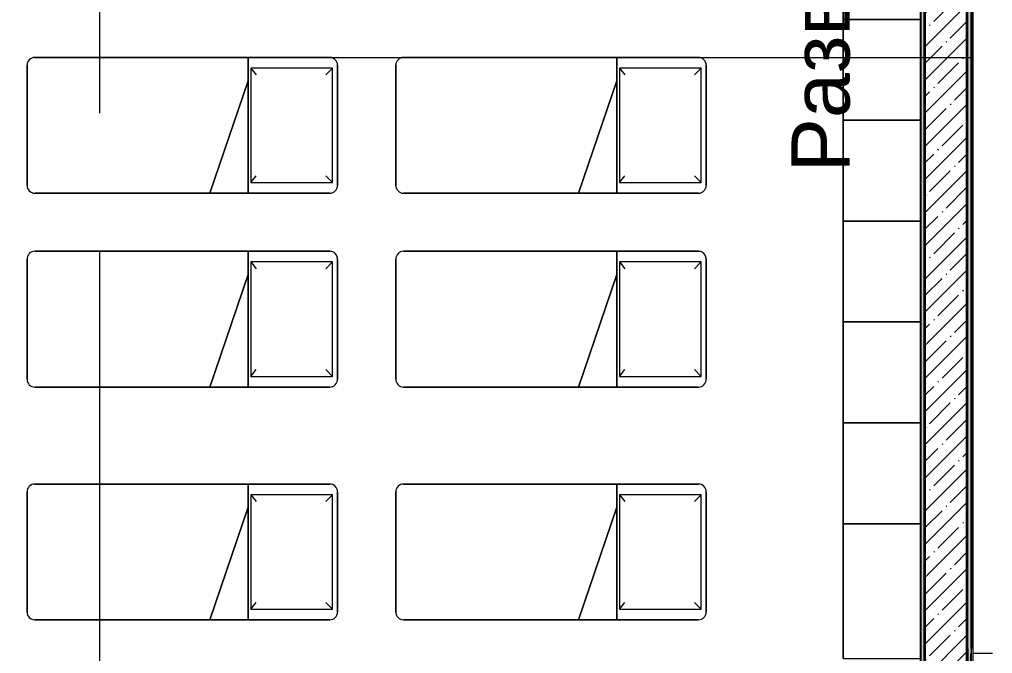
# Model space of a CAD drawing. Header units: millimetres. Extents: x 855 to 94006, y -3304 to 17933.
# Drawn here: x 30352 to 35366, y 526 to 3795 of the extents above; entities that cross this region are included whole.
import ezdxf

# ---------------------------------------------------------------- set-up
doc = ezdxf.new("R2010")
doc.units = ezdxf.units.MM
doc.linetypes.add('Осевая', pattern=[4762.5, 952.5, -714.375, 2381.25, -714.375])
for name, color, linetype, lineweight, true_color in [('A-WALL-1', 7, 'Continuous', 35, 0x3c3c3c), ('A-WALL-3', 7, 'Continuous', 25, 0x3c3c3c), ('A-WALL-FNSH-1', 7, 'Continuous', 13, 0x3c3c3c), ('I-FURN-1', 7, 'Continuous', 9, 0xf0f0f0)]:
    doc.layers.add(name, color=color, linetype=linetype, lineweight=lineweight, true_color=true_color)
for name, color, linetype, lineweight in [('G-ANNO-SYMB', 7, 'Continuous', 9), ('I-WALL', 7, 'Continuous', 9), ('Оси', 7, 'Continuous', 9), ('Оси-2', 7, 'Осевая', 9)]:
    doc.layers.add(name, color=color, linetype=linetype, lineweight=lineweight)
doc.styles.add('Arial_1', font='arial.ttf', dxfattribs={"height": 300})
pattern_1 = [(0, (-30394.15, 0), (182.88, 45.72), [15.088, -122.072, 15.088, -122.072, -731.52]), (0, (-30394.15, 0), (182.88, 45.72), [-274.32, 15.088, -259.232, 15.088, -122.072, -320.04]), (0, (-30394.15, 0), (182.88, 45.72), [-685.8, 15.088, -76.352, 15.088, -213.512]), (120, (-30325.57, 22.86), (-131.03468, 135.518726), [15.088, -122.072, 15.088, -122.072, -731.52]), (120, (-30325.57, 22.86), (-131.03468, 135.518726), [-274.32, 15.088, -259.232, 15.088, -122.072, -320.04]), (120, (-30325.57, 22.86), (-131.03468, 135.518726), [-685.8, 15.088, -76.352, 15.088, -213.512]), (240, (-30302.71, 114.3), (-51.84532, -181.238726), [15.088, -122.072, 15.088, -122.072, -731.52]), (240, (-30302.71, 114.3), (-51.84532, -181.238726), [-274.32, 15.088, -259.232, 15.088, -122.072, -320.04]), (240, (-30302.71, 114.3), (-51.84532, -181.238726), [-685.8, 15.088, -76.352, 15.088, -213.512])]

# ---------------------------------------------------------------- blocks, each defined once
blk = doc.blocks.new('Bed - Small Sizes - 1_44-V23-План разверток пом_ 1_12_ Этаж 1')
at = {"layer": 'I-FURN-1'}
for p, q in [((287.3, 0), (-332.7, 0)), ((-332.7, 0), (287.3, 0)), ((287.3, 0), (-332.7, 0)), ((-332.7, 0), (287.3, 0)), ((-372.7, -40), (-372.7, -460)), ((-372.7, -460), (-372.7, -40)), ((-372.7, -40), (-372.7, -460)), ((-372.7, -460), (-372.7, -40)), ((-317.5, -26.2), (-282.7, -60)), ((272.5, -26.2), (-317.5, -26.2)), ((-317.5, -26.2), (-317.5, -446.2)), ((272.5, -26.2), (-317.5, -26.2)), ((-317.5, -26.2), (-317.5, -446.2)), ((272.5, -26.2), (237.3, -60)), ((272.5, -446.2), (272.5, -26.2)), ((272.5, -446.2), (272.5, -26.2)), ((327.3, -460), (327.3, -40)), ((327.3, -40), (327.3, -460)), ((327.3, -657.7), (327.3, -40)), ((327.3, -40), (327.3, -657.7)), ((-317.5, -446.2), (-282.7, -420)), ((-317.5, -446.2), (272.5, -446.2)), ((-317.5, -446.2), (272.5, -446.2)), ((272.5, -446.2), (237.3, -420)), ((-372.7, -460), (-252.7, -460)), ((-252.7, -460), (-372.7, -460)), ((-372.7, -460), (-372.7, -1560)), ((-372.7, -1560), (-372.7, -460)), ((-372.7, -460), (-252.7, -460)), ((-252.7, -460), (327.3, -460)), ((327.3, -460), (-252.7, -460)), ((327.3, -460), (-252.7, -460)), ((-252.7, -460), (327.3, -657.7)), ((327.3, -657.7), (-252.7, -460)), ((-252.7, -460), (327.3, -460)), ((-252.7, -460), (327.3, -657.7)), ((-252.7, -460), (327.3, -460)), ((327.3, -657.7), (327.3, -460)), ((327.3, -460), (327.3, -657.7)), ((327.3, -1560), (327.3, -657.7)), ((327.3, -657.7), (327.3, -1560)), ((-332.7, -1600), (287.3, -1600)), ((287.3, -1600), (-332.7, -1600))]:
    blk.add_line(p, q, dxfattribs=at)
for centre, start, end in [((-332.7, -40), 90, 180), ((-332.7, -40), 90, 180), ((287.3, -40), 360, 90), ((287.3, -40), 0, 90), ((-332.7, -40), 90, 180), ((-332.7, -40), 90, 180), ((287.3, -40), 360, 90), ((287.3, -40), 0, 90), ((-332.7, -1560), 180, 270), ((-332.7, -1560), 180, 270), ((287.3, -1560), 270, 0), ((287.3, -1560), 270, 0)]:
    blk.add_arc(centre, 40, start, end, dxfattribs=at)
blk = doc.blocks.new('Bed - Small Sizes - 1_44-V25-План разверток пом_ 1_12_ Этаж 1')
at = {"layer": 'I-FURN-1'}
for p, q in [((287.3, 0), (-332.7, 0)), ((-332.7, 0), (287.3, 0)), ((287.3, 0), (-332.7, 0)), ((-332.7, 0), (287.3, 0)), ((-372.7, -40), (-372.7, -460)), ((-372.7, -460), (-372.7, -40)), ((-372.7, -40), (-372.7, -460)), ((-372.7, -460), (-372.7, -40)), ((-317.5, -26.2), (-282.7, -60)), ((272.5, -26.2), (-317.5, -26.2)), ((-317.5, -26.2), (-317.5, -446.2)), ((272.5, -26.2), (-317.5, -26.2)), ((-317.5, -26.2), (-317.5, -446.2)), ((272.5, -26.2), (237.3, -60)), ((272.5, -446.2), (272.5, -26.2)), ((272.5, -446.2), (272.5, -26.2)), ((327.3, -460), (327.3, -40)), ((327.3, -40), (327.3, -460)), ((327.3, -657.7), (327.3, -40)), ((327.3, -40), (327.3, -657.7)), ((-317.5, -446.2), (-282.7, -420)), ((-317.5, -446.2), (272.5, -446.2)), ((-317.5, -446.2), (272.5, -446.2)), ((272.5, -446.2), (237.3, -420)), ((-372.7, -460), (-252.7, -460)), ((-252.7, -460), (-372.7, -460)), ((-372.7, -460), (-372.7, -1560)), ((-372.7, -1560), (-372.7, -460)), ((-372.7, -460), (-252.7, -460)), ((-252.7, -460), (327.3, -460)), ((327.3, -460), (-252.7, -460)), ((327.3, -460), (-252.7, -460)), ((-252.7, -460), (327.3, -657.7)), ((327.3, -657.7), (-252.7, -460)), ((-252.7, -460), (327.3, -460)), ((-252.7, -460), (327.3, -657.7)), ((-252.7, -460), (327.3, -460)), ((327.3, -657.7), (327.3, -460)), ((327.3, -460), (327.3, -657.7)), ((327.3, -1560), (327.3, -657.7)), ((327.3, -657.7), (327.3, -1560)), ((-332.7, -1600), (287.3, -1600)), ((287.3, -1600), (-332.7, -1600))]:
    blk.add_line(p, q, dxfattribs=at)
for centre, start, end in [((-332.7, -40), 90, 180), ((-332.7, -40), 90, 180), ((287.3, -40), 360, 90), ((287.3, -40), 0, 90), ((-332.7, -40), 90, 180), ((-332.7, -40), 165, 180), ((-332.7, -40), 90, 165), ((287.3, -40), 360, 90), ((287.3, -40), 0, 90), ((-332.7, -1560), 180, 270), ((-332.7, -1560), 180, 270), ((287.3, -1560), 270, 0), ((287.3, -1560), 270, 0)]:
    blk.add_arc(centre, 40, start, end, dxfattribs=at)
blk = doc.blocks.new('Bed - Small Sizes - 1_44-V26-План разверток пом_ 1_12_ Этаж 1')
at = {"layer": 'I-FURN-1'}
for p, q in [((287.3, 0), (-332.7, 0)), ((-332.7, 0), (287.3, 0)), ((287.3, 0), (-332.7, 0)), ((-332.7, 0), (287.3, 0)), ((-372.7, -40), (-372.7, -460)), ((-372.7, -460), (-372.7, -40)), ((-372.7, -40), (-372.7, -460)), ((-372.7, -460), (-372.7, -40)), ((-317.5, -26.2), (-282.7, -60)), ((272.5, -26.2), (-317.5, -26.2)), ((-317.5, -26.2), (-317.5, -446.2)), ((272.5, -26.2), (-317.5, -26.2)), ((-317.5, -26.2), (-317.5, -446.2)), ((272.5, -26.2), (237.3, -60)), ((272.5, -446.2), (272.5, -26.2)), ((272.5, -446.2), (272.5, -26.2)), ((327.3, -460), (327.3, -40)), ((327.3, -40), (327.3, -460)), ((327.3, -657.7), (327.3, -40)), ((327.3, -40), (327.3, -657.7)), ((-317.5, -446.2), (-282.7, -420)), ((-317.5, -446.2), (272.5, -446.2)), ((-317.5, -446.2), (272.5, -446.2)), ((272.5, -446.2), (237.3, -420)), ((-372.7, -460), (-252.7, -460)), ((-252.7, -460), (-372.7, -460)), ((-372.7, -460), (-372.7, -1560)), ((-372.7, -1560), (-372.7, -460)), ((-372.7, -460), (-252.7, -460)), ((-252.7, -460), (327.3, -460)), ((327.3, -460), (-252.7, -460)), ((327.3, -460), (-252.7, -460)), ((-252.7, -460), (327.3, -657.7)), ((327.3, -657.7), (-252.7, -460)), ((-252.7, -460), (327.3, -460)), ((-252.7, -460), (327.3, -657.7)), ((-252.7, -460), (327.3, -460)), ((327.3, -657.7), (327.3, -460)), ((327.3, -460), (327.3, -657.7)), ((327.3, -1560), (327.3, -657.7)), ((327.3, -657.7), (327.3, -1560)), ((-332.7, -1600), (287.3, -1600)), ((287.3, -1600), (-332.7, -1600))]:
    blk.add_line(p, q, dxfattribs=at)
for centre, start, end in [((-332.7, -40), 90, 180), ((-332.7, -40), 90, 180), ((287.3, -40), 360, 90), ((287.3, -40), 0, 90), ((-332.7, -40), 90, 180), ((-332.7, -40), 165, 180), ((-332.7, -40), 105, 165), ((-332.7, -40), 90, 105), ((287.3, -40), 360, 90), ((287.3, -40), 0, 90), ((-332.7, -1560), 180, 270), ((-332.7, -1560), 180, 270), ((287.3, -1560), 270, 0), ((287.3, -1560), 270, 0)]:
    blk.add_arc(centre, 40, start, end, dxfattribs=at)
blk = doc.blocks.new('Bed - Small Sizes - 1_44-V27-План разверток пом_ 1_12_ Этаж 1')
at = {"layer": 'I-FURN-1'}
for p, q in [((287.3, 0), (-332.7, 0)), ((-332.7, 0), (287.3, 0)), ((287.3, 0), (-332.7, 0)), ((-332.7, 0), (287.3, 0)), ((-372.7, -40), (-372.7, -460)), ((-372.7, -460), (-372.7, -40)), ((-372.7, -40), (-372.7, -460)), ((-372.7, -460), (-372.7, -40)), ((-317.5, -26.2), (-282.7, -60)), ((272.5, -26.2), (-317.5, -26.2)), ((-317.5, -26.2), (-317.5, -446.2)), ((272.5, -26.2), (-317.5, -26.2)), ((-317.5, -26.2), (-317.5, -446.2)), ((272.5, -26.2), (237.3, -60)), ((272.5, -446.2), (272.5, -26.2)), ((272.5, -446.2), (272.5, -26.2)), ((327.3, -460), (327.3, -40)), ((327.3, -40), (327.3, -460)), ((327.3, -657.7), (327.3, -40)), ((327.3, -40), (327.3, -657.7)), ((-317.5, -446.2), (-282.7, -420)), ((-317.5, -446.2), (272.5, -446.2)), ((-317.5, -446.2), (272.5, -446.2)), ((272.5, -446.2), (237.3, -420)), ((-372.7, -460), (-252.7, -460)), ((-252.7, -460), (-372.7, -460)), ((-372.7, -460), (-372.7, -1560)), ((-372.7, -1560), (-372.7, -460)), ((-372.7, -460), (-252.7, -460)), ((-252.7, -460), (327.3, -460)), ((327.3, -460), (-252.7, -460)), ((327.3, -460), (-252.7, -460)), ((-252.7, -460), (327.3, -657.7)), ((327.3, -657.7), (-252.7, -460)), ((-252.7, -460), (327.3, -460)), ((-252.7, -460), (327.3, -657.7)), ((-252.7, -460), (327.3, -460)), ((327.3, -657.7), (327.3, -460)), ((327.3, -460), (327.3, -657.7)), ((327.3, -1560), (327.3, -657.7)), ((327.3, -657.7), (327.3, -1560)), ((-332.7, -1600), (287.3, -1600)), ((287.3, -1600), (-332.7, -1600))]:
    blk.add_line(p, q, dxfattribs=at)
for centre, start, end in [((-332.7, -40), 90, 180), ((-332.7, -40), 90, 180), ((287.3, -40), 360, 90), ((287.3, -40), 0, 90), ((-332.7, -40), 90, 180), ((-332.7, -40), 150, 180), ((-332.7, -40), 90, 150), ((287.3, -40), 360, 90), ((287.3, -40), 0, 90), ((-332.7, -1560), 180, 270), ((-332.7, -1560), 180, 270), ((287.3, -1560), 270, 0), ((287.3, -1560), 270, 0)]:
    blk.add_arc(centre, 40, start, end, dxfattribs=at)
blk = doc.blocks.new('Bed - Small Sizes - 1_44-V28-План разверток пом_ 1_12_ Этаж 1')
at = {"layer": 'I-FURN-1'}
for p, q in [((287.3, 0), (-332.7, 0)), ((-332.7, 0), (287.3, 0)), ((287.3, 0), (-332.7, 0)), ((-332.7, 0), (287.3, 0)), ((-372.7, -40), (-372.7, -460)), ((-372.7, -460), (-372.7, -40)), ((-372.7, -40), (-372.7, -460)), ((-372.7, -460), (-372.7, -40)), ((-317.5, -26.2), (-282.7, -60)), ((272.5, -26.2), (-317.5, -26.2)), ((-317.5, -26.2), (-317.5, -446.2)), ((272.5, -26.2), (-317.5, -26.2)), ((-317.5, -26.2), (-317.5, -446.2)), ((272.5, -26.2), (237.3, -60)), ((272.5, -446.2), (272.5, -26.2)), ((272.5, -446.2), (272.5, -26.2)), ((327.3, -460), (327.3, -40)), ((327.3, -40), (327.3, -460)), ((327.3, -657.7), (327.3, -40)), ((327.3, -40), (327.3, -657.7)), ((-317.5, -446.2), (-282.7, -420)), ((-317.5, -446.2), (272.5, -446.2)), ((-317.5, -446.2), (272.5, -446.2)), ((272.5, -446.2), (237.3, -420)), ((-372.7, -460), (-252.7, -460)), ((-252.7, -460), (-372.7, -460)), ((-372.7, -460), (-372.7, -1560)), ((-372.7, -1560), (-372.7, -460)), ((-372.7, -460), (-252.7, -460)), ((-252.7, -460), (327.3, -460)), ((327.3, -460), (-252.7, -460)), ((327.3, -460), (-252.7, -460)), ((-252.7, -460), (327.3, -657.7)), ((327.3, -657.7), (-252.7, -460)), ((-252.7, -460), (327.3, -460)), ((-252.7, -460), (327.3, -657.7)), ((-252.7, -460), (327.3, -460)), ((327.3, -657.7), (327.3, -460)), ((327.3, -460), (327.3, -657.7)), ((327.3, -1560), (327.3, -657.7)), ((327.3, -657.7), (327.3, -1560)), ((-332.7, -1600), (287.3, -1600)), ((287.3, -1600), (-332.7, -1600))]:
    blk.add_line(p, q, dxfattribs=at)
for centre, start, end in [((-332.7, -40), 90, 180), ((-332.7, -40), 90, 180), ((287.3, -40), 360, 90), ((287.3, -40), 0, 90), ((-332.7, -40), 90, 180), ((-332.7, -40), 135, 180), ((-332.7, -40), 90, 135), ((287.3, -40), 360, 90), ((287.3, -40), 0, 90), ((-332.7, -1560), 180, 270), ((-332.7, -1560), 180, 270), ((287.3, -1560), 270, 0), ((287.3, -1560), 270, 0)]:
    blk.add_arc(centre, 40, start, end, dxfattribs=at)
blk = doc.blocks.new('шкаф 1_112 - шкаф 1_112-V41-План разверток пом_ 1_12_ Этаж 1')
at = {"layer": 'I-FURN-1'}
for p, q in [((-400, 6070), (-400, 0.4)), ((0, 6070), (-400, 6070)), ((0, 6070), (-400, 6070)), ((-400, 6070), (-400, 5375)), ((-400, 5375), (-400, 6070)), ((-400, 6070), (0, 6070)), ((0, 0.4), (0, 6070)), ((0, 5375), (0, 6070)), ((0, 6070), (0, 5375)), ((-400, 5375), (0, 5375)), ((0, 5375), (-400, 5375)), ((-400, 5375), (-400, 4855)), ((-400, 4855), (-400, 5375)), ((-400, 5375), (0, 5375)), ((-400, 5375), (0, 5375)), ((0, 5375), (-400, 5375)), ((0, 4855), (0, 5375)), ((0, 5375), (0, 4855)), ((-400, 4855), (0, 4855)), ((-400, 4855), (0, 4855)), ((0, 4855), (-400, 4855)), ((0, 4855), (-400, 4855)), ((-400, 4855), (-400, 4335)), ((-400, 4335), (-400, 4855)), ((-400, 4855), (0, 4855)), ((0, 4335), (0, 4855)), ((0, 4855), (0, 4335)), ((-400, 4335), (0, 4335)), ((0, 4335), (-400, 4335)), ((-400, 4335), (-400, 3815)), ((-400, 3815), (-400, 4335)), ((-400, 4335), (0, 4335)), ((-400, 4335), (0, 4335)), ((0, 4335), (-400, 4335)), ((0, 3815), (0, 4335)), ((0, 4335), (0, 3815)), ((-400, 3815), (0, 3815)), ((-400, 3815), (0, 3815)), ((0, 3815), (-400, 3815)), ((0, 3815), (-400, 3815)), ((-400, 3815), (-400, 3295)), ((-400, 3295), (-400, 3815)), ((-400, 3815), (0, 3815)), ((0, 3295), (0, 3815)), ((0, 3815), (0, 3295)), ((0, 3295), (-400, 3295)), ((0, 3295), (-400, 3295)), ((-400, 3295), (-400, 2775)), ((-400, 2775), (-400, 3295)), ((-400, 3295), (0, 3295)), ((-400, 3295), (0, 3295)), ((0, 3295), (-400, 3295)), ((0, 2775), (0, 3295)), ((0, 3295), (0, 2775)), ((0, 2775), (-400, 2775)), ((-400, 2775), (0, 2775)), ((0, 2775), (-400, 2775)), ((0, 2775), (-400, 2775)), ((-400, 2775), (-400, 2255)), ((-400, 2255), (-400, 2775)), ((-400, 2775), (0, 2775)), ((0, 2255), (0, 2775)), ((0, 2775), (0, 2255)), ((0, 2255), (-400, 2255)), ((0, 2255), (-400, 2255)), ((-400, 2255), (-400, 1735)), ((-400, 1735), (-400, 2255)), ((-400, 2255), (0, 2255)), ((-400, 2255), (0, 2255)), ((0, 2255), (-400, 2255)), ((0, 1735), (0, 2255)), ((0, 2255), (0, 1735)), ((0, 1735), (-400, 1735)), ((-400, 1735), (0, 1735)), ((0, 1735), (-400, 1735)), ((0, 1735), (-400, 1735)), ((-400, 1735), (-400, 1215)), ((-400, 1215), (-400, 1735)), ((-400, 1735), (0, 1735)), ((0, 1215), (0, 1735)), ((0, 1735), (0, 1215)), ((0, 1215), (-400, 1215)), ((0, 1215), (-400, 1215)), ((-400, 1215), (-400, 695)), ((-400, 695), (-400, 1215)), ((-400, 1215), (0, 1215)), ((-400, 1215), (0, 1215)), ((0, 1215), (-400, 1215)), ((0, 695), (0, 1215)), ((0, 1215), (0, 695)), ((0, 695), (-400, 695)), ((-400, 695), (0, 695)), ((0, 695), (-400, 695)), ((0, 695), (-400, 695)), ((-400, 695), (-400, 0)), ((-400, 0.4), (-400, 695)), ((-400, 695), (0, 695)), ((0, 0), (0, 695)), ((0, 695), (0, 0.4)), ((-400, 0), (0, 0))]:
    blk.add_line(p, q, dxfattribs=at)

msp = doc.modelspace()

# ---------------------------------------------------------------- hatches: boundary and pattern name
at = {"layer": 'I-WALL'}
h = msp.add_hatch(dxfattribs=at)
h.set_pattern_fill('FP_6', color=256, style=0, pattern_type=2)
h.set_pattern_definition(pattern_1)
h.paths.add_polyline_path([(35015.8, 140), (35015.8, 7680), (34995.8, 7680), (34995.8, 140)])
h = msp.add_hatch(dxfattribs=at)
h.set_pattern_fill('FP_1', color=256, style=0, pattern_type=2)
h.set_pattern_definition([(45, (-30394.15, 0), (-85.53659, 85.53659), []), (45, (-30308.61, 0), (-85.53659, 85.53659), [151.209, -30.242, 5.029, -25.213])])
h.paths.add_polyline_path([(35015.8, 400), (35235.8, 400), (35235.8, 7400), (35015.8, 7400), (35015.8, 715.4)])
h = msp.add_hatch(dxfattribs=at)
h.set_pattern_fill('FP_6', color=256, style=0, pattern_type=2)
h.set_pattern_definition(pattern_1)
h.paths.add_polyline_path([(35255.8, 420), (35255.8, 7380), (35235.8, 7380), (35235.8, 420)])

# ---------------------------------------------------------------- linework, layer by layer
at = {"layer": 'A-WALL-1'}
for p, q in [((35015.8, 7400), (35015.8, 400)), ((35235.8, 400), (35235.8, 7400)), ((35235.8, 552.5), (35235.8, 400))]:
    msp.add_line(p, q, dxfattribs=at)
at = {"layer": 'A-WALL-3'}
for p, q in [((35015.8, 120), (35015.8, 7680)), ((34995.8, 140), (34995.8, 7660)), ((35235.8, 7400), (35235.8, 552.5)), ((35255.8, 7380), (35255.8, 552.5)), ((35255.8, 420), (35255.8, 526.5))]:
    msp.add_line(p, q, dxfattribs=at)
at = {"layer": 'A-WALL-FNSH-1'}
for p, q in [((35266.8, 526.5), (35266.8, 7380)), ((34994.8, 3794.2), (34994.8, 2756.8)), ((34994.8, 2754.2), (34994.8, 1716.8)), ((34994.8, 1715.5), (34994.8, 1196.8)), ((34994.8, 1195.5), (34994.8, 502.2)), ((35255.8, 552.5), (35255.8, 526.5)), ((35366, 526.5), (35266.8, 526.5))]:
    msp.add_line(p, q, dxfattribs=at)
at = {"layer": 'Оси'}
for p, q in [((31516.8, 3600), (35266.8, 3600)), ((30765.8, -2104.4), (30765.8, 1645.6)), ((35265.8, -2104.4), (35265.8, 1645.6))]:
    msp.add_line(p, q, dxfattribs=at)
at = {"layer": 'Оси-2'}
for p, q in [((30765.8, 1645.6), (30765.8, 4171)), ((35265.8, 1645.6), (35265.8, 4171)), ((19291, 3600), (31516.8, 3600))]:
    msp.add_line(p, q, dxfattribs=at)

# ---------------------------------------------------------------- block references
at = {"layer": 'I-FURN-1'}
msp.add_blockref('шкаф 1_112 - шкаф 1_112-V41-План разверток пом_ 1_12_ Этаж 1', (34995.8, 500.5), dxfattribs=at)
at = {"layer": 'I-FURN-1', "rotation": 270.0000000000002}
for name, p in [('Bed - Small Sizes - 1_44-V23-План разверток пом_ 1_12_ Этаж 1', (31990.7, 3227)), ('Bed - Small Sizes - 1_44-V26-План разверток пом_ 1_12_ Этаж 1', (33890.7, 3227)), ('Bed - Small Sizes - 1_44-V25-План разверток пом_ 1_12_ Этаж 1', (31990.7, 2227.4)), ('Bed - Small Sizes - 1_44-V27-План разверток пом_ 1_12_ Этаж 1', (33890.7, 2227.4)), ('Bed - Small Sizes - 1_44-V23-План разверток пом_ 1_12_ Этаж 1', (31990.7, 1027.1)), ('Bed - Small Sizes - 1_44-V28-План разверток пом_ 1_12_ Этаж 1', (33890.7, 1027.1))]:
    msp.add_blockref(name, p, dxfattribs=at)

# ---------------------------------------------------------------- texts
at = {"layer": 'G-ANNO-SYMB', "insert": (34329.9, 3007.2), "char_height": 300, "width": 2489.24, "attachment_point": 1, "rotation": 90, "style": 'Arial_1'}
msp.add_mtext('Развертка', dxfattribs=at)

doc.saveas('drawing.dxf')
